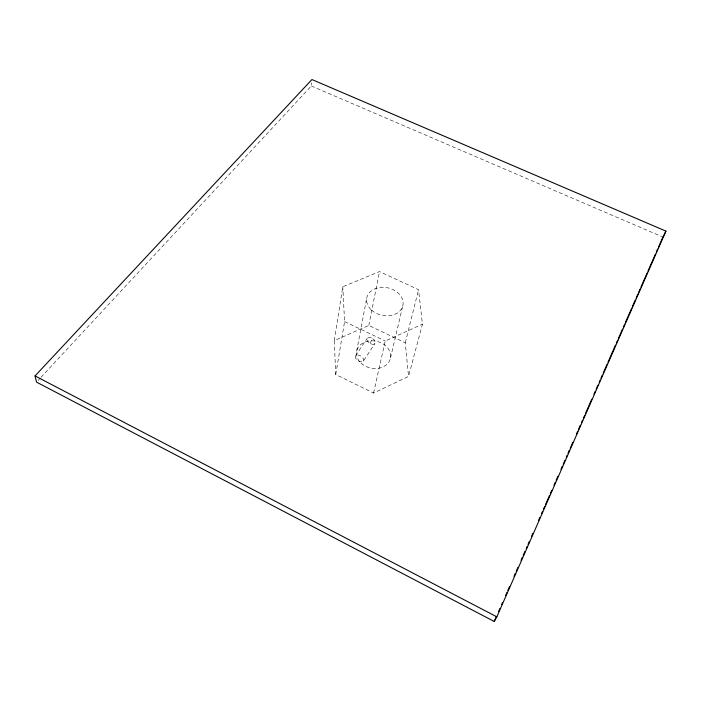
<?xml version="1.0" encoding="UTF-8"?>
<svg xmlns="http://www.w3.org/2000/svg" width="701" height="701" viewBox="0 0 701 701"><rect width="100%" height="100%" fill="white"/><g stroke="black" fill="none" stroke-linecap="round" stroke-linejoin="round"><path stroke-width="0.53" stroke-dasharray="3.5 2.63" d="M41 377.304L311.314 85.986L311.621 82.762M334.289 340.598L342.789 286.762L379.513 271.585L418.558 289.671L422.44 324.204L408.543 376.419L373.563 393.051L335.726 374.536L334.289 340.598L368.814 325.439L405.266 342.78L408.543 376.419M335.726 374.536L344.577 321.601L342.789 286.762M356.66 351.166L366.772 297.794M368.814 325.439L379.513 271.585M370.531 343.692L371.688 338.057L370.584 337.61A4.653 2.743 33.5 0 0 366.982 338.872A4.653 2.743 33.5 0 0 369.48 343.052L371.6 344.068A4.653 2.743 33.5 0 0 375.228 342.815A4.653 2.743 33.5 0 0 372.73 338.636L371.688 338.057M373.563 393.051L385.217 340.993L422.44 324.204M390.518 357.869L402.987 304.996M405.266 342.78L418.558 289.671M363.372 361.076A4.732 2.708 33.5 0 0 358.938 355.17A4.732 2.708 33.5 0 0 356.126 358.921A4.732 2.708 33.5 0 0 363.372 361.076L374.93 343.49M355.573 355.722L367.263 338.215M38.02 380.512L40.255 378.111M311.314 85.986L662.909 237.052M344.577 321.601L385.217 340.993M361.05 363.144A17.262 13.713 12 0 0 389.94 359.946A17.262 13.713 12 0 0 369.699 340.905A17.262 13.713 12 0 0 361.05 363.144M371.574 310.14A18.463 14.038 12 0 0 402.392 307.117A18.463 14.038 12 0 0 380.582 287.41A18.463 14.038 12 0 0 371.574 310.14"/><path stroke-width="1.05" d="M494.205 621.463L496.843 616.854L665.95 231.128L311.936 79.537L35.05 375.92L36.531 382.124L494.205 621.463L496.396 616.459M498.595 611.456L499.918 608.45M501.671 604.446L502.547 602.448M505.623 595.438L506.946 592.433M507.822 590.435L509.583 586.43M513.973 576.415L515.288 573.409M516.173 571.411L517.925 567.407M521.001 560.397L522.324 557.391M523.2 555.394L524.953 551.389M526.276 548.384L527.152 546.386M528.028 544.379L529.351 541.382M531.551 536.37L532.865 533.373M538.578 520.352L539.893 517.356M541.654 513.351L542.53 511.344M543.406 509.347L544.73 506.341M545.606 504.334L549.558 495.327M550.434 493.329L551.757 490.323M553.956 485.32L555.271 482.314M556.147 480.316L557.908 476.312M560.984 469.302L562.298 466.296M563.183 464.299L564.936 460.294M566.25 457.289L567.135 455.282M568.012 453.284L569.326 450.279M570.211 448.281L572.848 442.27M576.362 434.261L577.677 431.255M578.553 429.257L580.314 425.253M581.628 422.247L582.513 420.25M583.39 418.243L584.704 415.246M585.589 413.24L591.74 399.228M593.931 394.216L595.254 391.219M596.13 389.213L597.883 385.208M599.206 382.203L600.082 380.205M600.959 378.198L602.282 375.201M603.158 373.195L607.11 364.187M607.995 362.18L615.46 345.164M616.337 343.166L617.66 340.16M618.536 338.162L622.488 329.146M623.364 327.148L624.687 324.142M625.564 322.145L631.715 308.125M632.591 306.127L635.229 300.116M636.114 298.118L637.866 294.113M638.742 292.107L640.066 289.11M640.942 287.103L647.093 273.092M647.969 271.085L655.444 254.069M656.32 252.062L657.634 249.065M658.519 247.059L662.471 238.051M662.909 237.052L665.95 231.128M35.05 375.92L496.843 616.854"/></g></svg>
